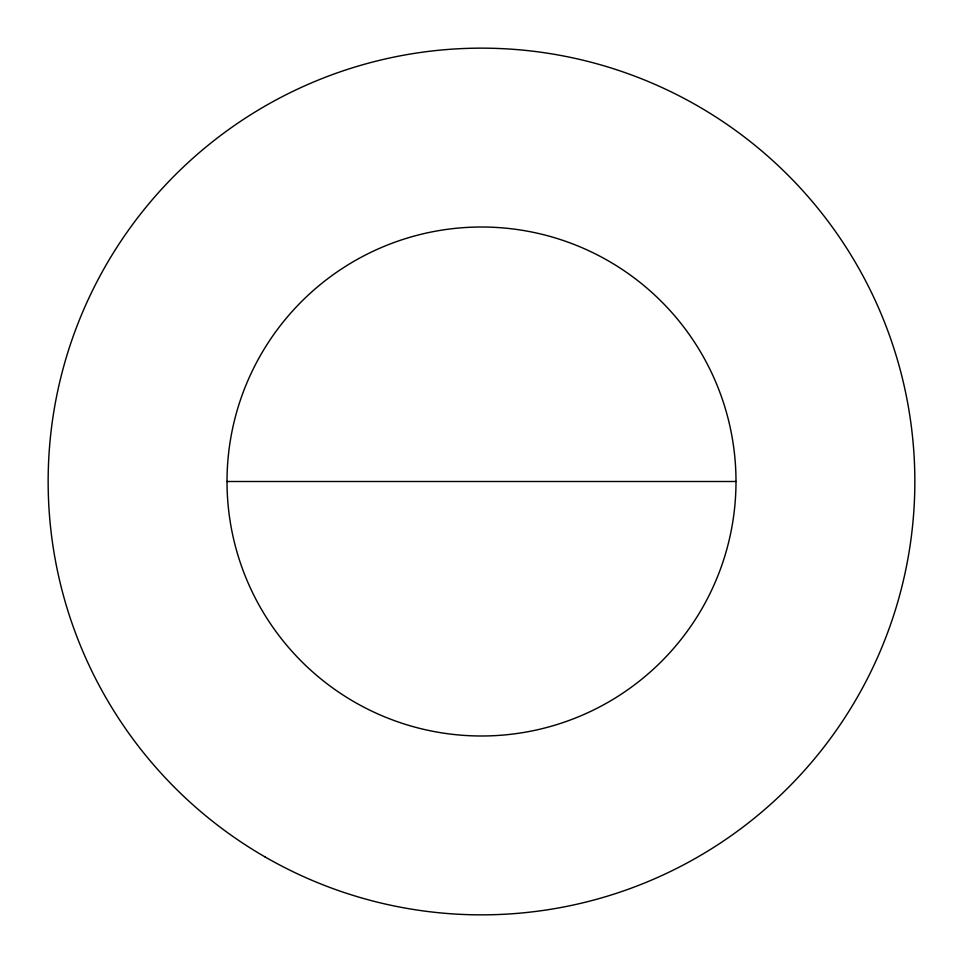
<?xml version="1.0" encoding="UTF-8"?>
<svg xmlns="http://www.w3.org/2000/svg" width="963" height="963" viewBox="0 0 963 963"><rect width="100%" height="100%" fill="white"/><g stroke="black" fill="none" stroke-linecap="round" stroke-linejoin="round"><path stroke-width="1.44" d="M227.003 481.5L735.997 481.5A254.497 254.497 0 0 1 354.252 701.895A254.497 254.497 0 0 1 354.252 261.105A254.497 254.497 0 0 1 735.997 481.5M264.825 856.793A433.35 433.35 0 0 0 914.85 481.5A433.35 433.35 0 0 0 264.825 106.207A433.35 433.35 0 0 0 264.825 856.793"/></g></svg>
